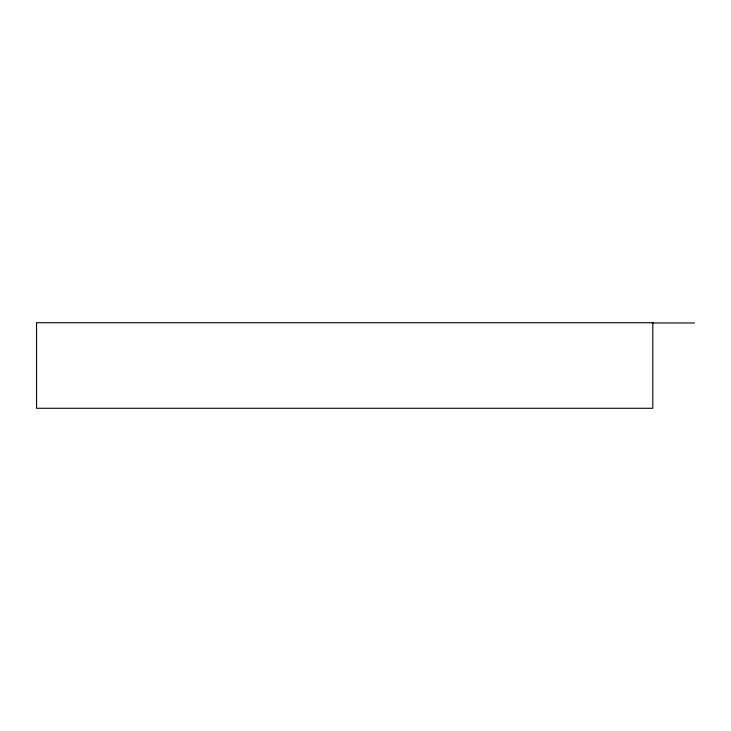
<?xml version="1.0" encoding="UTF-8"?>
<svg xmlns="http://www.w3.org/2000/svg" width="731" height="731" viewBox="0 0 731 731"><rect width="100%" height="100%" fill="white"/><g stroke="black" fill="none" stroke-linecap="round" stroke-linejoin="round"><path stroke-width="1.1" d="M652.253 322.974L694.45 322.974M652.81 322.727L36.55 322.727L36.55 408.273L652.81 408.273L652.81 322.727"/></g></svg>
